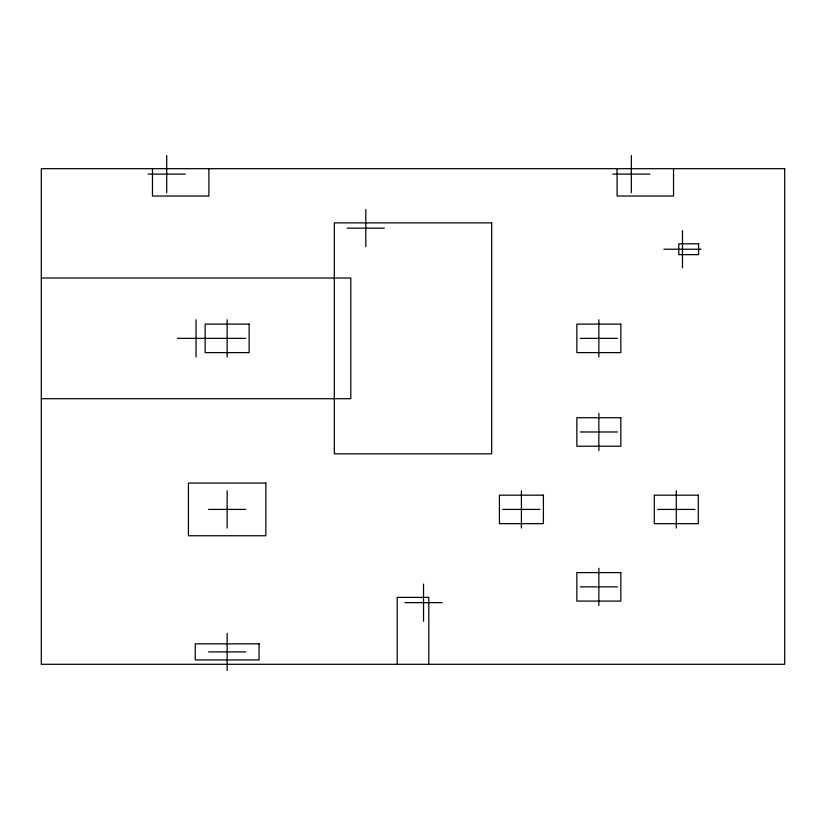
<?xml version="1.0" encoding="UTF-8"?>
<svg xmlns="http://www.w3.org/2000/svg" width="826" height="826" viewBox="0 0 826 826"><rect width="100%" height="100%" fill="white"/><g stroke="black" fill="none" stroke-linecap="round" stroke-linejoin="round"><path stroke-width="1.24" d="M148.133 174.1L185.303 174.1M612.758 174.1L649.928 174.1M347.209 228.152L384.379 228.152M663.898 249.225L701.067 249.225M41.3 278.021L350.802 278.021L350.802 398.7L41.3 398.7M177.466 338.361L245.735 338.361M580.265 338.361L617.435 338.361M580.265 431.977L617.435 431.977M208.565 509.415L245.735 509.415M502.827 509.415L539.997 509.415M657.702 509.415L694.872 509.415M580.265 586.852L617.435 586.852M404.946 602.639L442.116 602.639M208.565 651.9L245.735 651.9M682.482 230.64L682.482 267.81M676.288 490.83L676.288 528M673.531 168.69L673.531 196.03L617.094 196.03L617.094 168.69M631.343 155.515L631.343 192.685M598.85 319.776L598.85 356.946M598.85 413.392L598.85 450.562M598.85 568.267L598.85 605.437M521.413 490.83L521.413 528M428.797 664.29L428.797 597.384L397.203 597.384L397.203 664.29M423.531 584.054L423.531 621.224M365.794 209.567L365.794 246.737M227.15 319.776L227.15 356.946M227.15 490.83L227.15 528M227.15 633.315L227.15 670.485M208.906 168.69L208.906 196.041L152.469 196.041L152.469 168.69M196.051 319.776L196.051 356.946M166.718 155.515L166.718 192.685M784.7 168.69L41.3 168.68L41.3 664.29L784.7 664.29L784.7 168.69M491.676 222.886L334.324 222.886L334.324 453.835L491.676 453.835L491.676 222.886M698.59 243.804L678.765 243.804L678.765 254.645L698.59 254.645L698.59 243.804M249.142 324.112L205.158 324.112L205.158 352.609L249.142 352.609L249.142 324.112M620.842 324.112L576.858 324.112L576.858 352.609L620.842 352.609L620.842 324.112M620.842 417.729L576.858 417.729L576.858 446.226L620.842 446.226L620.842 417.729M265.869 483.086L188.431 483.086L188.431 535.744L265.869 535.744L265.869 483.086M543.405 495.166L499.42 495.166L499.42 523.653L543.405 523.653L543.405 495.166M698.28 495.166L654.295 495.166L654.295 523.663L698.28 523.663L698.28 495.166M620.842 572.604L576.858 572.604L576.858 601.091L620.842 601.091L620.842 572.604M259.054 643.846L195.246 643.846L195.246 659.943L259.054 659.943L259.054 643.846"/></g></svg>
